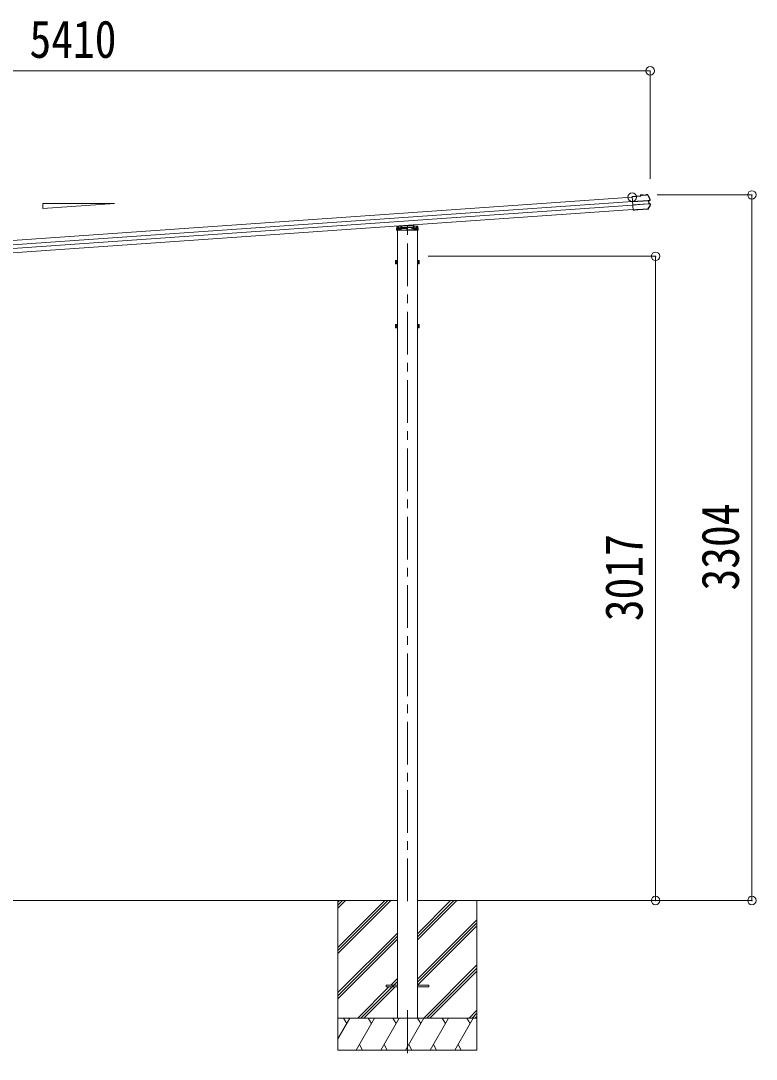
# Model space of a CAD drawing. Units: millimetres at full size, sheet at 1:40. Extents: x -11243 to 11243, y -7760 to 7760.
# Drawn here: x 3416 to 6858, y -5024 to -162 of the extents above; entities that cross this region are included whole.
import ezdxf
from ezdxf.enums import TextEntityAlignment as Align

# ---------------------------------------------------------------- set-up
doc = ezdxf.new("R2010")
doc.units = ezdxf.units.MM
doc.header["$LTSCALE"] = 40
doc.header["$PDMODE"] = 32
doc.header["$PDSIZE"] = 40
doc.linetypes.add('CHAIN1', pattern=[8, 5, -1, 1, -1])
doc.linetypes.add('DASHED1', pattern=[1.8, 1.2, -0.6])
for name, color, linetype, lineweight in [('0-0_0', 7, 'Continuous', 9), ('0-1_本体', 5, 'CHAIN1', 9), ('0-3_ELV2', 4, 'Continuous', 9), ('0-6_OTH_LINE', 6, 'Continuous', 9), ('0-7_SHAPE', 4, 'Continuous', 9)]:
    doc.layers.add(name, color=color, linetype=linetype, lineweight=lineweight)
doc.styles.add('ＭＳ ゴシック', font='')
doc.styles.get('ＭＳ ゴシック').set_extended_font_data('MS Gothic')

msp = doc.modelspace()

# ---------------------------------------------------------------- linework, layer by layer
at = {"layer": '0-0_0'}
for p, q in [((2172.01, -4281.4), (5179.01, -4281.4)), ((4900.51, -4281.4), (4900.51, -4981.4)), ((4900.51, -4500.38), (5119.49, -4281.4)), ((4900.51, -4514.52), (5133.63, -4281.4)), ((4900.51, -4528.66), (5147.78, -4281.4)), ((4900.51, -4316.53), (4935.64, -4281.4)), ((4900.51, -4302.39), (4921.5, -4281.4)), ((4900.51, -4288.24), (4907.36, -4281.4)), ((5272.01, -4465.53), (5456.14, -4281.4)), ((5272.01, -4451.39), (5442, -4281.4)), ((5272.01, -4437.24), (5427.86, -4281.4)), ((5272.01, -4281.4), (6129.29, -4281.4)), ((5550.51, -4281.4), (5550.51, -4981.4)), ((5272.01, -4649.37), (5550.51, -4370.88)), ((5272.01, -4663.52), (5550.51, -4385.02)), ((5272.77, -4676.9), (5550.51, -4399.16)), ((4900.51, -4712.51), (5179.01, -4434.01)), ((4900.51, -4726.65), (5179.01, -4448.15)), ((4900.51, -4740.79), (5179.01, -4462.29)), ((5302.12, -4831.4), (5550.51, -4583.01)), ((5316.26, -4831.4), (5550.51, -4597.15)), ((5330.4, -4831.4), (5550.51, -4611.29)), ((5007.89, -4831.4), (5179.01, -4660.28)), ((5148.25, -4676.9), (5179.01, -4646.14)), ((4993.75, -4831.4), (5139.25, -4685.9)), ((5022.04, -4831.4), (5167.54, -4685.9)), ((5514.25, -4831.4), (5550.51, -4795.14)), ((5528.39, -4831.4), (5550.51, -4809.28)), ((4900.51, -4831.4), (5550.51, -4831.4)), ((4900.51, -4928.65), (4956.66, -4831.4)), ((4941.66, -4857.38), (4926.66, -4831.4)), ((4985.53, -4981.4), (5072.13, -4831.4)), ((5057.13, -4857.38), (5042.13, -4831.4)), ((5101, -4981.4), (5187.6, -4831.4)), ((5172.6, -4857.38), (5157.6, -4831.4)), ((5216.47, -4981.4), (5303.07, -4831.4)), ((5288.07, -4857.38), (5273.07, -4831.4)), ((5331.94, -4981.4), (5418.54, -4831.4)), ((5403.54, -4857.38), (5388.54, -4831.4)), ((5447.41, -4981.4), (5534.01, -4831.4)), ((5504.01, -4831.4), (5519.01, -4857.38)), ((5542.54, -4831.4), (5550.51, -4823.42)), ((5000.53, -4955.42), (5015.53, -4981.4)), ((5116, -4955.42), (5131, -4981.4)), ((5231.47, -4955.42), (5246.47, -4981.4)), ((5346.94, -4955.42), (5361.94, -4981.4)), ((5462.41, -4955.42), (5477.41, -4981.4)), ((4900.51, -4981.4), (5550.51, -4981.4))]:
    msp.add_line(p, q, dxfattribs=at)
at = {"layer": '0-1_本体'}
for p, q in [((5225.51, -4283.9), (5225.51, -1109.21)), ((5225.51, -4795.27), (5225.51, -5024.27))]:
    msp.add_line(p, q, dxfattribs=at)
at = {"layer": '0-3_ELV2'}
for p, q in [((6277.2, -987.51), (1066.12, -1351.9)), ((6278.62, -1007.82), (1067.54, -1372.21)), ((6316.28, -981.59), (6276.98, -984.34)), ((6281.49, -1048.78), (6276.98, -984.34)), ((6277.08, -985.84), (6317.88, -982.99)), ((6278.65, -1008.3), (6351.56, -1003.2)), ((6351.65, -1004.43), (6278.74, -1009.53)), ((6352.62, -1018.3), (6279.71, -1023.4)), ((6279.8, -1024.63), (6352.7, -1019.53)), ((6328.84, -976.3), (6315.98, -977.2)), ((6315.98, -977.2), (6316.28, -981.59)), ((6328.95, -977.8), (6317.58, -978.6)), ((6317.88, -982.99), (6317.58, -978.6)), ((6317.58, -978.6), (6318.16, -979.18)), ((6318.6, -983.61), (6317.88, -982.99)), ((6328.96, -977.83), (6327.65, -977.92)), ((6327.65, -977.92), (6327.79, -979.89)), ((6327.79, -979.89), (6344.75, -978.7)), ((6328.95, -977.8), (6328.84, -976.3)), ((6328.84, -976.3), (6329.05, -976.9)), ((6328.95, -977.8), (6328.96, -977.83)), ((6328.96, -977.83), (6328.99, -978.3)), ((6343.34, -977.29), (6328.99, -978.3)), ((6333.17, -978.01), (6333.28, -979.5)), ((6339.26, -979.08), (6339.16, -977.59)), ((6343.09, -975.92), (6343.21, -975.3)), ((6348.38, -974.94), (6343.21, -975.3)), ((6343.34, -977.29), (6343.31, -976.83)), ((6344.75, -978.7), (6344.61, -976.74)), ((6353.05, -1003.09), (6353.97, -1003.03)), ((6353.42, -1004.42), (6353.93, -1004.38)), ((6353.6, -1019.41), (6353.83, -1019.39)), ((6359.88, -1001.45), (6353.97, -1003.03)), ((6353.97, -1003.03), (6355.11, -1019.36)), ((6354.2, -1019.43), (6355.11, -1019.36)), ((6354.89, -1018.03), (6354.37, -1018.06)), ((6354.63, -1004.22), (6355.55, -1004.16)), ((6355.11, -1019.36), (6361.15, -1020.1)), ((6355.6, -1018.09), (6356.52, -1018.02)), ((6279.83, -1025.06), (1068.74, -1389.45)), ((6281.25, -1045.37), (1070.16, -1409.76)), ((6298.14, -1046.11), (6281.38, -1047.28)), ((6288.94, -1047.86), (6281.46, -1048.39)), ((6298.24, -1047.61), (6281.49, -1048.78)), ((6288.97, -1048.26), (6288.86, -1046.76)), ((6298.14, -1046.11), (6298.31, -1045.73)), ((6298.14, -1046.11), (6298.24, -1047.61)), ((6298.24, -1047.61), (6298.42, -1047.23)), ((6298.31, -1045.73), (6304.3, -1045.31)), ((6298.31, -1045.73), (6298.42, -1047.23)), ((6298.42, -1047.23), (6304.4, -1046.81)), ((6304.3, -1045.31), (6304.52, -1045.67)), ((6351.59, -1042.37), (6304.52, -1045.67)), ((6304.52, -1045.67), (6304.63, -1047.16)), ((6350.77, -1043.94), (6304.63, -1047.16)), ((5255.33, -1117.4), (5255.61, -1122.04)), ((5176.57, -1131.83), (5225.51, -1128.41)), ((5177.1, -1123.32), (5225.51, -1119.94)), ((5179.01, -4831.4), (5179.01, -1142.34)), ((5225.51, -1119.94), (5273.93, -1123.32)), ((5225.51, -1128.41), (5274.45, -1131.83)), ((5272.01, -4831.4), (5272.01, -1142.34)), ((5274.86, -1124.26), (5275.96, -1142.34)), ((5170.31, -1285.64), (5170.89, -1284.63)), ((5170.31, -1285.64), (5170.31, -1298.64)), ((5170.31, -1298.64), (5170.89, -1299.64)), ((5175.81, -1284.63), (5170.89, -1284.63)), ((5175.81, -1288.38), (5170.89, -1288.38)), ((5175.81, -1295.89), (5170.89, -1295.89)), ((5175.81, -1299.64), (5170.89, -1299.64)), ((5175.8, -1292.44), (5177.41, -1292.44)), ((5175.81, -1284.43), (5175.81, -1299.44)), ((5177.41, -1284.89), (5175.81, -1284.89)), ((5175.81, -1291.44), (5177.41, -1291.44)), ((5175.81, -1298.99), (5177.41, -1298.99)), ((5273.61, -1284.89), (5275.21, -1284.89)), ((5275.21, -1291.44), (5273.61, -1291.44)), ((5275.22, -1292.44), (5273.61, -1292.44)), ((5275.21, -1298.99), (5273.61, -1298.99)), ((5275.21, -1284.43), (5275.21, -1299.44)), ((5275.21, -1284.43), (5280.13, -1284.43)), ((5275.21, -1288.18), (5280.13, -1288.18)), ((5275.21, -1295.69), (5280.13, -1295.69)), ((5275.21, -1299.44), (5280.13, -1299.44)), ((5280.71, -1285.44), (5280.13, -1284.43)), ((5280.71, -1298.44), (5280.13, -1299.44)), ((5280.71, -1285.44), (5280.71, -1298.44)), ((5170.31, -1585.64), (5170.89, -1584.63)), ((5170.31, -1585.64), (5170.31, -1598.64)), ((5170.31, -1598.64), (5170.89, -1599.64)), ((5175.81, -1584.63), (5170.89, -1584.63)), ((5175.81, -1588.38), (5170.89, -1588.38)), ((5175.81, -1595.89), (5170.89, -1595.89)), ((5175.81, -1599.64), (5170.89, -1599.64)), ((5175.8, -1592.44), (5177.41, -1592.44)), ((5175.81, -1584.43), (5175.81, -1599.44)), ((5177.41, -1584.89), (5175.81, -1584.89)), ((5175.81, -1591.44), (5177.41, -1591.44)), ((5175.81, -1598.99), (5177.41, -1598.99)), ((5273.61, -1584.89), (5275.21, -1584.89)), ((5275.21, -1591.44), (5273.61, -1591.44)), ((5275.22, -1592.44), (5273.61, -1592.44)), ((5275.21, -1598.99), (5273.61, -1598.99)), ((5275.21, -1584.43), (5275.21, -1599.44)), ((5275.21, -1584.43), (5280.13, -1584.43)), ((5275.21, -1588.18), (5280.13, -1588.18)), ((5275.21, -1595.69), (5280.13, -1595.69)), ((5275.21, -1599.44), (5280.13, -1599.44)), ((5280.71, -1585.44), (5280.13, -1584.43)), ((5280.71, -1598.44), (5280.13, -1599.44)), ((5280.71, -1585.44), (5280.71, -1598.44)), ((5125.51, -4676.9), (5179.01, -4676.9)), ((5325.51, -4676.9), (5272.01, -4676.9))]:
    msp.add_line(p, q, dxfattribs=at)
at = {"layer": '0-3_ELV2', "linetype": 'DASHED1'}
for p, q in [((5253.33, -1117.54), (5254.85, -1142.34)), ((5176.64, -1131.84), (5274.38, -1131.84)), ((5179.12, -1125.19), (5178.07, -1142.34)), ((5178.54, -1134.64), (5183.51, -1134.64)), ((5178.59, -1133.84), (5272.44, -1133.84)), ((5225.51, -1130.41), (5178.6, -1133.69)), ((5225.51, -1121.94), (5179.12, -1125.19)), ((5182.31, -1124.96), (5182.31, -1138.6)), ((5182.31, -1138.6), (5183.31, -1140.34)), ((5267.71, -1140.34), (5183.31, -1140.34)), ((5183.51, -1124.88), (5183.51, -1140.34)), ((5185.01, -1133.24), (5185.01, -1140.34)), ((5188.11, -1133.84), (5188.11, -1140.34)), ((5188.24, -1133.84), (5188.24, -1140.34)), ((5188.51, -1133), (5188.51, -1140.34)), ((5188.51, -1138.6), (5191.51, -1138.6)), ((5191.51, -1132.79), (5191.51, -1140.34)), ((5194.75, -1132.78), (5195.44, -1121.59)), ((5197.45, -1121.45), (5196.17, -1142.34)), ((5199.51, -1131.84), (5199.51, -1133.84)), ((5204.01, -1134.64), (5204.01, -1131.91)), ((5205.51, -1134.64), (5204.01, -1134.64)), ((5205.51, -1131.81), (5205.51, -1134.64)), ((5271.91, -1125.19), (5225.51, -1121.94)), ((5272.43, -1133.69), (5225.51, -1130.41)), ((5245.51, -1134.64), (5245.51, -1131.81)), ((5245.51, -1134.64), (5247.01, -1134.64)), ((5247.01, -1131.91), (5247.01, -1134.64)), ((5251.51, -1133.84), (5251.51, -1131.84)), ((5255.61, -1122.04), (5256.27, -1132.78)), ((5259.51, -1132.79), (5259.51, -1140.34)), ((5259.51, -1138.6), (5262.51, -1138.6)), ((5262.51, -1133), (5262.51, -1140.34)), ((5262.78, -1133.84), (5262.78, -1140.34)), ((5262.91, -1133.84), (5262.91, -1140.34)), ((5266.01, -1133.24), (5266.01, -1140.34)), ((5267.51, -1124.88), (5267.51, -1140.34)), ((5267.51, -1134.64), (5272.48, -1134.64)), ((5267.71, -1140.34), (5268.71, -1138.6)), ((5268.71, -1124.96), (5268.71, -1138.6)), ((5272.96, -1142.34), (5271.91, -1125.19))]:
    msp.add_line(p, q, dxfattribs=at)
at = {"layer": '0-3_ELV2'}
for points in [[(6348.81, -976.41), (6343.31, -976.8), (6343.21, -975.3)], [(6344.61, -976.74), (6343.31, -976.83), (6343.31, -976.8)], [(6349.96, -977.07), (6355.48, -988.29), (6360.72, -999.66)], [(6360.27, -1002.89), (6355.55, -1004.16), (6356.52, -1018.02), (6361.33, -1018.61)], [(6304.3, -1045.31), (6304.4, -1046.81), (6304.63, -1047.16)], [(6362.16, -1021.97), (6356.99, -1032.23), (6351.59, -1042.37)], [(5275.96, -1142.34), (5175.06, -1142.34), (5176.17, -1124.26)], [(5179.01, -1283.44), (5177.41, -1283.44), (5177.41, -1300.44), (5179.01, -1300.44)], [(5272.01, -1283.44), (5273.61, -1283.44), (5273.61, -1300.44), (5272.01, -1300.44)], [(5179.01, -1583.44), (5177.41, -1583.44), (5177.41, -1600.44), (5179.01, -1600.44)], [(5272.01, -1583.44), (5273.61, -1583.44), (5273.61, -1600.44), (5272.01, -1600.44)], [(5125.51, -4676.9), (5125.51, -4685.9), (5179.01, -4685.9)], [(5325.51, -4676.9), (5325.51, -4685.9), (5272.01, -4685.9)]]:
    msp.add_lwpolyline(points, dxfattribs=at)
for centre, radius, start, end in [((6348.61, -978.12), 3.19, 26.86597, 94.02466), ((6348.9, -977.61), 1.2, 26.89869, 94.02902), ((5903.62, -1203.5), 502, 24.03393, 26.8619), ((6359.54, -1000.19), 1.3, 285.12702, 24.10936), ((6359.54, -1000.19), 2.8, 285, 24.03393), ((6360.99, -1021.39), 1.3, 333.87402, 82.86161), ((6360.99, -1021.39), 2.8, 333.93986, 83), ((6350.55, -1040.75), 3.19, 273.987, 331.41712), ((5912.54, -802.09), 502, 331.41438, 333.93986), ((5176.64, -1132.83), 1, 94, 176.5), ((5177.16, -1124.32), 1, 94, 176.5), ((5273.86, -1124.32), 1, 3.5, 86), ((5274.38, -1132.83), 1, 3.5, 86), ((5173.63, -1286.51), 3.32, 145.61575, 214.38425), ((5182.73, -1292.14), 12.42, 162.41205, 197.58795), ((5173.63, -1297.76), 3.32, 145.61575, 214.38425), ((5277.39, -1286.31), 3.32, 325.61575, 34.38425), ((5268.29, -1291.94), 12.42, 342.41205, 17.58795), ((5277.39, -1297.56), 3.32, 325.61575, 34.38425), ((5173.63, -1586.51), 3.32, 145.61575, 214.38425), ((5182.73, -1592.14), 12.42, 162.41205, 197.58795), ((5173.63, -1597.76), 3.32, 145.61575, 214.38425), ((5277.39, -1586.31), 3.32, 325.61575, 34.38425), ((5268.29, -1591.94), 12.42, 342.41205, 17.58795), ((5277.39, -1597.56), 3.32, 325.61575, 34.38425)]:
    msp.add_arc(centre, radius, start, end, dxfattribs=at)
at = {"layer": '0-3_ELV2', "linetype": 'DASHED1'}
for centre, start, end in [((5176.64, -1132.84), 90, 176.5), ((5274.38, -1132.84), 3.5, 90)]:
    msp.add_arc(centre, 1, start, end, dxfattribs=at)
at = {"layer": '0-3_ELV2'}
for centre, major_axis, ratio, start_param, end_param in [((6318.24, -980.38), (-0.08, 1.2), 0.052408, 5.1044164, 6.2220988), ((6307.42, -1172.37), (-34.91, 499.28), 0.052408, 5.0964197, 5.1044164), ((6329.27, -980.09), (-0.22, 3.19), 0.016053, 5.3122341, 6.2220988), ((6343.32, -979.11), (-0.22, 3.19), 0.016053, 0.0610865, 0.9709512), ((6351.58, -1003.49), (1.5, 0.1), 0.19438, 0.8222243, 1.5707963), ((6351.69, -1005.01), (2.99, 0.21), 0.19438, 0.9410649, 1.5707963), ((6351.58, -1003.49), (1.48, 0.4), 0.014741, 0.0756738, 0.8193583), ((6352.58, -1017.72), (2.99, 0.21), 0.19438, 4.712389, 5.3421204), ((6352.68, -1019.24), (1.5, 0.1), 0.19438, 4.712389, 5.3570179), ((6352.68, -1019.24), (1.52, -0.19), 0.014741, 5.567803, 6.2075115), ((6351.69, -1005.01), (2.95, 0.79), 0.014741, 0.0756738, 0.7041788), ((6352.58, -1017.71), (3.03, -0.37), 0.014741, 5.5790065, 6.2075115)]:
    msp.add_ellipse(centre, major_axis=major_axis, ratio=ratio, start_param=start_param, end_param=end_param, dxfattribs=at)
at = {"layer": '0-6_OTH_LINE'}
for p, q in [((6361.41, -396.31), (951.41, -396.31)), ((6361.41, -396.31), (6361.41, -901.28)), ((6838.23, -977.4), (6394.42, -977.4)), ((6838.23, -4281.4), (6838.23, -977.4)), ((6387.23, -1264.64), (5322.01, -1264.64)), ((6387.23, -1264.64), (6387.23, -4281.4)), ((6838.23, -4281.4), (6129.29, -4281.4))]:
    msp.add_line(p, q, dxfattribs=at)
for p in [(6361.41, -396.31), (6277.2, -987.51), (6838.23, -977.4), (6387.23, -1264.64), (6387.23, -4281.4), (6838.23, -4281.4)]:
    msp.add_point(p, dxfattribs=at)
at = {"layer": '0-7_SHAPE'}
for p, q in [((3518.25, -1017.94), (3854.25, -1017.94)), ((3518.25, -1041.43), (3518.25, -1017.94)), ((3854.25, -1017.94), (3518.25, -1041.43))]:
    msp.add_line(p, q, dxfattribs=at)

# ---------------------------------------------------------------- texts
at = {"layer": '0-6_OTH_LINE', "color": 7, "style": 'ＭＳ ゴシック', "width": 0.85}
msp.add_text('5410', height=176, dxfattribs=at).set_placement((3456.41, -388.31), align=Align.BOTTOM_LEFT)
for s, p in [('3304', (6830.23, -2829.4)), ('3017', (6379.23, -2973.02))]:
    msp.add_text(s, height=176, rotation=90, dxfattribs=at).set_placement(p, align=Align.BOTTOM_LEFT)

doc.saveas('drawing.dxf')
